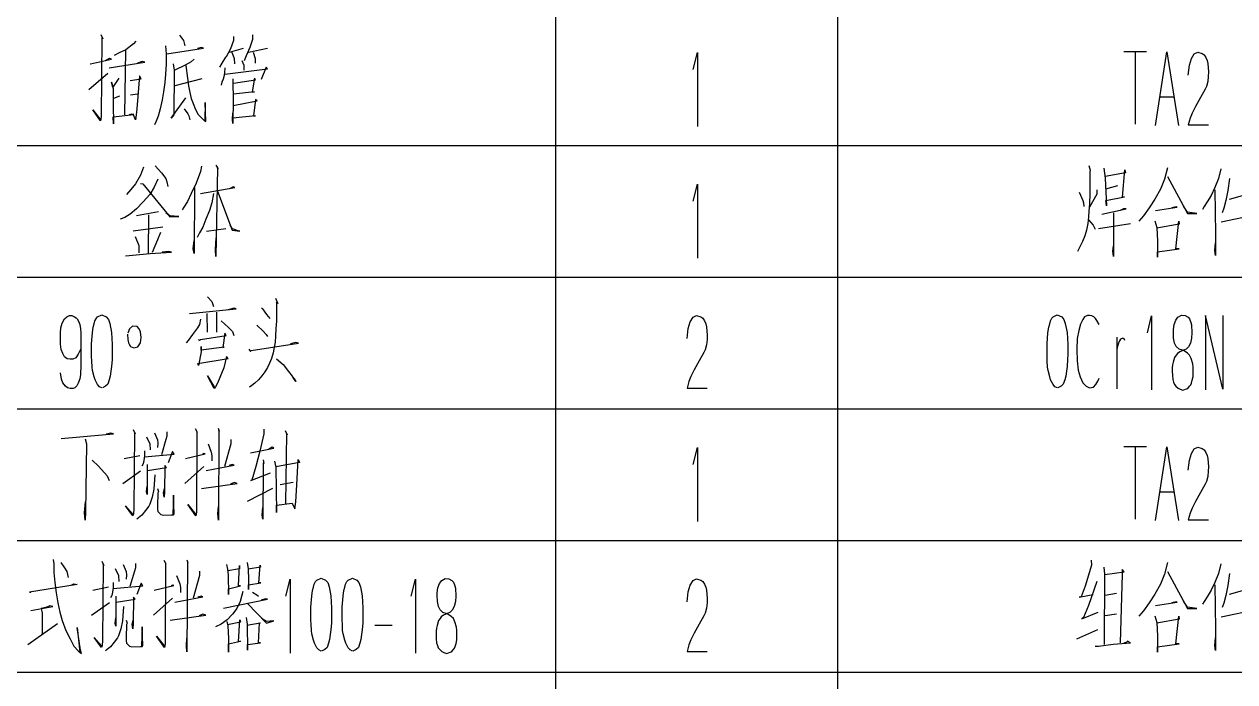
# Model space of a CAD drawing. Extents: x 0 to 2376, y 0 to 3364.
# Drawn here: x 1862.8 to 2120.5, y 542 to 681.8 of the extents above; entities that cross this region are included whole.
import ezdxf

# ---------------------------------------------------------------- set-up
doc = ezdxf.new("R2010")
doc.units = 0
doc.header["$MEASUREMENT"] = 0
doc.layers.add('6', color=7, linetype='Continuous')
doc.layers.add('9', color=7, linetype='Continuous')

# ---------------------------------------------------------------- blocks, each defined once
blk = doc.blocks.new('BLKENT210')
at = {"layer": '9', "color": 2, "linetype": 'Continuous'}
for p, q in [((1868.99, 568), (1869.15, 567.059)), ((1869.15, 567.059), (1869.15, 565.176)), ((1870.61, 567.294), (1871.45, 566.196)), ((1879.4, 567.608), (1879.82, 566.667)), ((1879.66, 566.902), (1879.5, 550.745)), ((1879.82, 566.667), (1879.66, 566.902)), ((1883.9, 566.902), (1884.52, 565.412)), ((1886.56, 567.137), (1886.56, 566.196)), ((1892.58, 567.843), (1892.99, 567.059)), ((1892.89, 567.137), (1892.84, 550.039)), ((1892.99, 567.059), (1892.89, 567.137)), ((1897.44, 567.922), (1897.7, 567.294)), ((1897.59, 567.451), (1897.49, 548.314)), ((1897.7, 567.294), (1897.59, 567.451)), ((1905.91, 566.902), (1906.12, 565.882)), ((1910.3, 567.294), (1910.51, 565.961)), ((1912.76, 562.98), (1913.07, 566.745)), ((1913.07, 566.745), (1913.12, 566.353)), ((2089.97, 566.745), (2088.61, 562.275)), ((2089.92, 567.843), (2089.97, 566.745)), ((2106.13, 567.294), (2105.5, 564.863)), ((2117.48, 567.059), (2116.95, 565.02)), ((1869.15, 565.176), (1869.36, 563.059)), ((1871.45, 566.196), (1871.92, 565.412)), ((1871.92, 565.412), (1872.18, 564.157)), ((1882.22, 566.039), (1882.9, 564.549)), ((1882.9, 564.549), (1883.01, 563.294)), ((1884.52, 565.412), (1884.63, 564.706)), ((1884.63, 564.706), (1884.52, 563.765)), ((1886.35, 565.49), (1885.36, 562.196)), ((1886.56, 566.196), (1886.35, 565.49)), ((1895.29, 564.549), (1895.97, 562.824)), ((1900.16, 564.549), (1898.8, 559.765)), ((1900.16, 565.49), (1900.16, 564.549)), ((1906.12, 565.882), (1906.22, 564.627)), ((1908.68, 565.961), (1906.17, 565.569)), ((1906.22, 564.627), (1906.33, 560.549)), ((1908.42, 562.353), (1908.63, 566.667)), ((1908.63, 566.667), (1908.68, 565.961)), ((1913.12, 566.353), (1910.51, 565.882)), ((1910.51, 565.961), (1910.56, 563.608)), ((2092.59, 566.353), (2092.75, 564.863)), ((2092.75, 564.863), (2092.64, 549.882)), ((2092.8, 564.784), (2096.88, 565.333)), ((2096.51, 564.863), (2096.09, 550.275)), ((2096.88, 565.333), (2096.51, 565.804)), ((2096.51, 565.804), (2096.51, 564.863)), ((2105.5, 564.863), (2104.61, 562.745)), ((2106.13, 565.412), (2110.42, 557.569)), ((2116.95, 565.02), (2116.22, 563.059)), ((2119.31, 565.02), (2118.99, 562.431)), ((1874.12, 562.667), (1863.97, 561.02)), ((1869.36, 563.059), (1869.62, 560.863)), ((1872.81, 562.51), (1873.44, 562.824)), ((1873.44, 562.824), (1874.12, 562.667)), ((1877.46, 561.412), (1880.81, 562.118)), ((1881.75, 562.039), (1881.65, 561.02)), ((1881.8, 563.059), (1881.75, 562.039)), ((1881.75, 561.804), (1888.08, 562.353)), ((1887.76, 562.902), (1886.82, 560.549)), ((1888.08, 562.353), (1887.76, 562.902)), ((1890.48, 561.412), (1894.67, 562.431)), ((1894.41, 562.51), (1894.14, 562.353)), ((1894.67, 562.431), (1894.41, 562.51)), ((1895.97, 562.824), (1896.13, 562.039)), ((1896.13, 562.039), (1896.13, 560.941)), ((1906.33, 561.725), (1908.84, 562.353)), ((1906.33, 560.549), (1906.33, 561.725)), ((1908.84, 562.353), (1908.42, 562.353)), ((1910.56, 563.608), (1910.56, 561.569)), ((1910.56, 562.588), (1913.23, 562.98)), ((1910.56, 561.569), (1910.56, 562.588)), ((1913.23, 562.98), (1912.76, 562.98)), ((1918.54, 560.16), (1919.43, 563.76)), ((1919.43, 563.76), (1919.43, 548.08)), ((1924.21, 561.36), (1924.39, 562.08)), ((1924.39, 562.08), (1924.58, 562.72)), ((1924.58, 562.72), (1924.86, 563.28)), ((1924.86, 563.28), (1925.12, 563.6)), ((1925.12, 563.6), (1926.01, 564)), ((1926.01, 564), (1926.95, 563.6)), ((1926.95, 563.6), (1927.43, 563.04)), ((1927.43, 563.04), (1927.71, 562.16)), ((1927.71, 562.16), (1928.08, 560.24)), ((1930.88, 561.36), (1931.06, 562.08)), ((1931.06, 562.08), (1931.24, 562.72)), ((1931.24, 562.72), (1931.53, 563.28)), ((1931.53, 563.28), (1931.79, 563.6)), ((1931.79, 563.6), (1932.68, 564)), ((1932.68, 564), (1933.62, 563.6)), ((1933.62, 563.6), (1934.09, 563.04)), ((1934.09, 563.04), (1934.38, 562.16)), ((1934.38, 562.16), (1934.75, 560.24)), ((1945.2, 560.16), (1946.09, 563.76)), ((1946.09, 563.76), (1946.09, 548.08)), ((1950.72, 560.88), (1950.85, 561.92)), ((1950.85, 561.92), (1951.22, 562.88)), ((1951.22, 562.88), (1951.69, 563.52)), ((1951.69, 563.52), (1952.42, 563.92)), ((1952.42, 563.92), (1953.2, 563.84)), ((1953.2, 563.84), (1953.86, 563.52)), ((1953.86, 563.52), (1954.17, 563.12)), ((1954.17, 563.12), (1954.46, 562.4)), ((1954.46, 562.4), (1954.59, 561.84)), ((1954.59, 561.84), (1954.67, 560.16)), ((2004.16, 561.12), (2004.58, 562.48)), ((2004.58, 562.48), (2005.18, 563.52)), ((2005.18, 563.52), (2005.93, 563.84)), ((2005.93, 563.84), (2006.82, 563.6)), ((2006.82, 563.6), (2007.29, 563.28)), ((2007.29, 563.28), (2007.63, 562.72)), ((2007.63, 562.72), (2007.87, 562.08)), ((2007.87, 562.08), (2008.03, 561.44)), ((2088.61, 562.275), (2087.73, 560)), ((2091.12, 563.294), (2089.29, 558.196)), ((2104.61, 562.745), (2103.46, 560.627)), ((2116.22, 563.059), (2115.44, 561.412)), ((2116.22, 562.588), (2116.33, 553.255)), ((2118.99, 562.431), (2118.57, 560.314)), ((2119.31, 560.627), (2124.07, 561.961)), ((1863.97, 561.02), (1864.24, 561.02)), ((1869.62, 560.863), (1869.99, 558.745)), ((1881.49, 560.314), (1881.23, 559.843)), ((1881.65, 561.02), (1881.49, 560.314)), ((1882.33, 560.157), (1882.33, 558.98)), ((1882.43, 558.902), (1886.46, 559.529)), ((1886.09, 559.922), (1886.04, 554.353)), ((1886.46, 559.529), (1886.09, 559.922)), ((1890.38, 556.157), (1894.41, 559.765)), ((1894.93, 558.902), (1900.84, 560)), ((1900.52, 560.157), (1899.79, 559.922)), ((1900.84, 560), (1900.52, 560.157)), ((1905.23, 557.647), (1914.64, 559.529)), ((1908.78, 559.059), (1908.1, 557.569)), ((1909.36, 561.176), (1908.78, 559.059)), ((1911.4, 561.02), (1912.34, 560.471)), ((1912.34, 560.471), (1912.71, 560.157)), ((1914.22, 559.608), (1913.28, 559.294)), ((1914.64, 559.529), (1914.22, 559.608)), ((1923.87, 557.84), (1924.03, 560.16)), ((1924.03, 560.16), (1924.21, 561.36)), ((1928.08, 560.24), (1928.24, 557.68)), ((1930.54, 557.84), (1930.69, 560.16)), ((1930.69, 560.16), (1930.88, 561.36)), ((1934.75, 560.24), (1934.9, 557.68)), ((1950.72, 560.32), (1950.72, 560.88)), ((1950.77, 559.04), (1950.72, 560.32)), ((1950.98, 558), (1950.77, 559.04)), ((1954.59, 559.04), (1954.35, 558)), ((1954.67, 560.16), (1954.59, 559.04)), ((2003.9, 558.96), (2004.16, 561.12)), ((2008.03, 561.44), (2008.21, 559.68)), ((2008.21, 559.68), (2008.16, 558.72)), ((2087.36, 559.922), (2090.29, 560.549)), ((2087.73, 560), (2087.36, 559.922)), ((2095.31, 560.706), (2092.85, 560.314)), ((2103.46, 560.627), (2102.26, 558.745)), ((2110.37, 557.804), (2109.53, 559.137)), ((2113.92, 559.059), (2113.56, 558.431)), ((2114.6, 560), (2113.92, 559.059)), ((2115.44, 561.412), (2114.6, 560)), ((2118.57, 560.314), (2118.1, 558.667)), ((1864.24, 557.098), (1868.94, 557.961)), ((1867.42, 557.725), (1866.48, 557.569)), ((1866.48, 557.569), (1866.69, 556.549)), ((1866.69, 556.549), (1866.64, 552.078)), ((1868.31, 558.118), (1867.42, 557.725)), ((1868.94, 557.961), (1868.31, 558.118)), ((1869.99, 558.745), (1870.41, 556.784)), ((1870.41, 556.784), (1870.93, 554.98)), ((1877.15, 556.157), (1880.97, 558.824)), ((1882.33, 558.98), (1882.33, 553.804)), ((1883.95, 557.961), (1883.79, 554.902)), ((1908.1, 557.569), (1907.16, 556.314)), ((1910.35, 558.588), (1914.38, 554.431)), ((1923.87, 555.04), (1923.87, 557.84)), ((1928.24, 557.68), (1928.24, 555.6)), ((1930.54, 555.04), (1930.54, 557.84)), ((1934.9, 557.68), (1934.9, 555.6)), ((1951.35, 557.28), (1950.98, 558)), ((1951.95, 556.72), (1951.35, 557.28)), ((1952.63, 556.48), (1951.95, 556.72)), ((1953.07, 556.56), (1952.1, 556.16)), ((1953.7, 555.84), (1952.81, 556.48)), ((1953.44, 556.72), (1953.07, 556.56)), ((1953.93, 557.2), (1953.44, 556.72)), ((1954.35, 558), (1953.93, 557.2)), ((2007.74, 556.56), (2007.45, 556)), ((2008.05, 557.6), (2007.74, 556.56)), ((2008.16, 558.72), (2008.05, 557.6)), ((2087.88, 555.373), (2091.39, 556.784)), ((2089.29, 558.196), (2088.25, 555.608)), ((2101.06, 557.02), (2100.01, 555.922)), ((2102.26, 558.745), (2101.06, 557.02)), ((2103.57, 558.196), (2108.22, 558.902)), ((2107.96, 558.98), (2107.02, 558.745)), ((2108.22, 558.902), (2107.96, 558.98)), ((2112.35, 557.569), (2110.37, 557.804)), ((2110.42, 557.569), (2112.35, 557.569)), ((2117.58, 555.765), (2125.01, 557.333)), ((2118.1, 558.667), (2117.79, 557.725)), ((1863.61, 549.882), (1869.93, 554.353)), ((1870.93, 554.98), (1871.71, 552.863)), ((1882.22, 554.353), (1882.33, 555.529)), ((1882.33, 553.804), (1882.22, 554.353)), ((1883.79, 554.902), (1883.42, 553.255)), ((1884.52, 555.059), (1884.73, 554.431)), ((1884.63, 554.118), (1884.52, 551.373)), ((1884.73, 554.431), (1884.63, 554.118)), ((1885.83, 554.196), (1886.04, 555.059)), ((1885.93, 553.255), (1885.83, 554.196)), ((1886.04, 554.353), (1885.93, 553.255)), ((1893.93, 555.059), (1901.52, 556.157)), ((1900.84, 556.314), (1900.1, 556)), ((1901.52, 556.157), (1900.84, 556.314)), ((1904.76, 554.196), (1903.56, 553.647)), ((1906.07, 555.137), (1904.76, 554.196)), ((1905.96, 554.745), (1906.17, 553.882)), ((1907.16, 556.314), (1906.07, 555.137)), ((1908.84, 554.667), (1906.12, 554.039)), ((1906.17, 553.882), (1906.33, 551.137)), ((1908.47, 550.431), (1908.73, 555.137)), ((1908.73, 555.137), (1908.84, 554.667)), ((1910.09, 555.608), (1910.3, 554.196)), ((1913.07, 554.431), (1910.2, 553.961)), ((1910.3, 554.196), (1910.35, 548.706)), ((1912.71, 550.275), (1912.92, 554.51)), ((1912.92, 554.51), (1913.07, 554.431)), ((1914.38, 554.745), (1913.33, 555.451)), ((1914.38, 554.431), (1915.95, 554.902)), ((1915.95, 554.902), (1914.38, 554.745)), ((1923.9, 554.24), (1923.87, 555.04)), ((1923.95, 552.88), (1923.9, 554.24)), ((1928.21, 554.48), (1928.1, 553.04)), ((1928.24, 555.6), (1928.21, 554.48)), ((1930.56, 554.24), (1930.54, 555.04)), ((1930.61, 552.88), (1930.56, 554.24)), ((1934.88, 554.48), (1934.77, 553.04)), ((1934.9, 555.6), (1934.88, 554.48)), ((1941.12, 553.92), (1937.49, 553.92)), ((1950.69, 553.92), (1950.56, 553.36)), ((1950.98, 554.96), (1950.69, 553.92)), ((1951.35, 555.44), (1950.98, 554.96)), ((1951.61, 555.76), (1951.35, 555.44)), ((1952.1, 556.16), (1951.61, 555.76)), ((1954.17, 555.44), (1953.7, 555.84)), ((1954.48, 554.72), (1954.17, 555.44)), ((1954.85, 553.6), (1954.48, 554.72)), ((2006.46, 554.24), (2005.41, 552.32)), ((2007.45, 556), (2006.46, 554.24)), ((2088.25, 555.608), (2087.88, 555.373)), ((2092.85, 556.078), (2095.25, 556.392)), ((2103.46, 556), (2103.83, 554.588)), ((2108.64, 555.294), (2103.83, 554.431)), ((2103.83, 554.588), (2103.99, 551.686)), ((2107.91, 550.039), (2108.54, 555.922)), ((2108.54, 555.922), (2108.64, 555.294)), ((1871.71, 552.863), (1872.6, 551.059)), ((1874.8, 548.706), (1874.12, 553.49)), ((1874.12, 553.49), (1874.69, 548.235)), ((1879.29, 549.255), (1877.73, 551.373)), ((1877.73, 551.373), (1879.35, 549.569)), ((1882.69, 551.294), (1881.96, 550.353)), ((1882.9, 551.765), (1882.69, 551.294)), ((1883.42, 553.255), (1882.9, 551.765)), ((1884.52, 551.373), (1884.52, 550.667)), ((1887.92, 553.647), (1887.82, 549.569)), ((1888.08, 549.647), (1887.92, 553.647)), ((1892.73, 549.255), (1891.01, 551.686)), ((1891.01, 551.686), (1892.68, 549.569)), ((1924.08, 552.16), (1923.95, 552.88)), ((1924.39, 550.8), (1924.08, 552.16)), ((1927.97, 552), (1927.82, 550.96)), ((1928.1, 553.04), (1927.97, 552)), ((1930.75, 552.16), (1930.61, 552.88)), ((1931.06, 550.8), (1930.75, 552.16)), ((1934.64, 552), (1934.48, 550.96)), ((1934.77, 553.04), (1934.64, 552)), ((1950.56, 553.36), (1950.48, 552.72)), ((1950.48, 552.72), (1950.48, 552)), ((1950.48, 552), (1950.51, 551.12)), ((1954.9, 552.88), (1954.85, 553.6)), ((1954.9, 551.84), (1954.9, 552.88)), ((1954.9, 550.88), (1954.9, 551.84)), ((2005.41, 552.32), (2004.71, 550.88)), ((2086.84, 551.059), (2091.28, 553.098)), ((2103.99, 551.686), (2103.99, 548.235)), ((2116.22, 549.647), (2116.38, 551.294)), ((2116.33, 553.255), (2116.38, 550.51)), ((1872.6, 551.059), (1873.44, 549.569)), ((1873.44, 549.569), (1874.38, 548.471)), ((1875.06, 548), (1874.8, 548.706)), ((1879.45, 549.647), (1879.29, 549.255)), ((1879.5, 550.745), (1879.45, 549.647)), ((1881.23, 549.412), (1880.18, 548.549)), ((1881.96, 550.353), (1881.23, 549.412)), ((1884.52, 550.667), (1884.63, 550.196)), ((1884.63, 550.196), (1884.89, 549.882)), ((1884.89, 549.882), (1885.26, 549.569)), ((1885.26, 549.569), (1885.73, 549.412)), ((1885.73, 549.412), (1887.56, 549.49)), ((1887.56, 549.49), (1887.92, 549.49)), ((1887.92, 549.49), (1888.08, 549.647)), ((1892.84, 550.039), (1892.73, 549.255)), ((1897.39, 549.647), (1897.49, 551.216)), ((1897.49, 548.314), (1897.39, 549.647)), ((1906.33, 551.137), (1906.33, 550.745)), ((1906.33, 550.745), (1906.33, 548.235)), ((1906.33, 550.039), (1908.84, 550.588)), ((1906.33, 548.235), (1906.33, 550.039)), ((1908.84, 550.588), (1908.47, 550.431)), ((1910.35, 549.882), (1913.12, 550.275)), ((1910.35, 548.706), (1910.35, 549.882)), ((1913.12, 550.275), (1912.71, 550.275)), ((1924.6, 550.16), (1924.39, 550.8)), ((1925.12, 549.2), (1924.6, 550.16)), ((1925.52, 548.72), (1925.12, 549.2)), ((1926.04, 548.48), (1925.52, 548.72)), ((1926.85, 548.8), (1926.14, 548.48)), ((1927.29, 549.28), (1926.85, 548.8)), ((1927.61, 550.16), (1927.29, 549.28)), ((1927.82, 550.96), (1927.61, 550.16)), ((1931.27, 550.16), (1931.06, 550.8)), ((1931.79, 549.2), (1931.27, 550.16)), ((1932.18, 548.72), (1931.79, 549.2)), ((1932.71, 548.48), (1932.18, 548.72)), ((1933.52, 548.8), (1932.81, 548.48)), ((1933.96, 549.28), (1933.52, 548.8)), ((1934.27, 550.16), (1933.96, 549.28)), ((1934.48, 550.96), (1934.27, 550.16)), ((1950.51, 551.12), (1950.61, 550.24)), ((1950.61, 550.24), (1950.77, 549.68)), ((1950.77, 549.68), (1950.95, 549.2)), ((1950.95, 549.2), (1951.27, 548.8)), ((1951.27, 548.8), (1951.71, 548.4)), ((1953.78, 548.32), (1954.17, 548.8)), ((1954.17, 548.8), (1954.43, 549.12)), ((1954.43, 549.12), (1954.56, 549.44)), ((1954.56, 549.44), (1954.75, 550.08)), ((1954.75, 550.08), (1954.9, 550.88)), ((2004.31, 549.84), (2003.9, 548.4)), ((2004.71, 550.88), (2004.31, 549.84)), ((2090.76, 549.569), (2091.44, 549.569)), ((2091.44, 549.569), (2094.58, 549.961)), ((2094.58, 549.961), (2098.24, 550.275)), ((2097.56, 550.431), (2096.77, 550.118)), ((2097.61, 550.588), (2097.56, 550.431)), ((2098.24, 550.275), (2097.61, 550.588)), ((2103.99, 549.412), (2108.64, 550.039)), ((2103.99, 548.235), (2103.99, 549.412)), ((2108.64, 550.039), (2107.91, 550.039)), ((2116.38, 548.627), (2116.22, 549.647)), ((2116.38, 550.51), (2116.38, 548.627)), ((1874.38, 548.471), (1875.06, 548)), ((1951.71, 548.4), (1952.16, 548.16)), ((1952.16, 548.16), (1952.76, 548)), ((1952.76, 548), (1953.49, 548.24)), ((1953.49, 548.24), (1953.78, 548.32)), ((2003.9, 548.4), (2008.21, 548.4))]:
    blk.add_line(p, q, dxfattribs=at)
blk = doc.blocks.new('BLKENT211')
at = {"layer": '9', "color": 2, "linetype": 'Continuous'}
for p, q in [((1886.07, 595.608), (1886.48, 594.667)), ((1893.23, 595.137), (1893.23, 594.196)), ((1899.24, 595.843), (1899.66, 595.059)), ((1899.56, 595.137), (1899.5, 578.039)), ((1899.66, 595.059), (1899.56, 595.137)), ((1904.1, 595.922), (1904.37, 595.294)), ((1904.26, 595.451), (1904.16, 576.314)), ((1904.37, 595.294), (1904.26, 595.451)), ((1913.83, 595.686), (1913.83, 594.667)), ((1918.38, 595.373), (1918.8, 594.51)), ((1870.69, 593.725), (1879.42, 594.51)), ((1875.82, 593.647), (1876.13, 592.549)), ((1876.13, 592.549), (1875.92, 578.039)), ((1879.42, 594.51), (1881.83, 594.667)), ((1881.25, 594.824), (1880.31, 594.588)), ((1881.83, 594.667), (1881.25, 594.824)), ((1886.33, 594.902), (1886.17, 578.745)), ((1886.48, 594.667), (1886.33, 594.902)), ((1888.89, 594.039), (1889.57, 592.549)), ((1889.57, 592.549), (1889.67, 591.294)), ((1890.56, 594.902), (1891.19, 593.412)), ((1891.19, 593.412), (1891.29, 592.706)), ((1891.29, 592.706), (1891.19, 591.765)), ((1893.02, 593.49), (1892.03, 590.196)), ((1893.23, 594.196), (1893.02, 593.49)), ((1901.96, 592.549), (1902.64, 590.824)), ((1906.82, 592.549), (1905.46, 587.765)), ((1906.82, 593.49), (1906.82, 592.549)), ((1913.83, 594.667), (1912.99, 590.98)), ((1918.64, 594.745), (1918.43, 579.843)), ((1918.8, 594.51), (1918.64, 594.745)), ((1884.13, 589.412), (1887.48, 590.118)), ((1888.42, 590.039), (1888.31, 589.02)), ((1888.47, 591.059), (1888.42, 590.039)), ((1888.42, 589.804), (1894.75, 590.353)), ((1894.43, 590.902), (1893.49, 588.549)), ((1894.75, 590.353), (1894.43, 590.902)), ((1897.15, 589.412), (1901.33, 590.431)), ((1901.07, 590.51), (1900.81, 590.353)), ((1901.33, 590.431), (1901.07, 590.51)), ((1902.64, 590.824), (1902.8, 590.039)), ((1902.8, 590.039), (1902.8, 588.941)), ((1911.01, 590.667), (1915.97, 591.608)), ((1912.99, 590.98), (1912.16, 587.765)), ((1915.61, 591.843), (1914.82, 591.373)), ((1915.97, 591.608), (1915.61, 591.843)), ((2005.2, 588.16), (2006.09, 591.76)), ((2006.09, 591.76), (2006.09, 576.08)), ((2101.65, 591.92), (2096.86, 591.92)), ((2099.24, 591.92), (2099.24, 576.56)), ((2103.56, 576.24), (2105.99, 591.92)), ((2105.99, 591.92), (2108.44, 576.24)), ((2110.82, 589.12), (2111.24, 590.48)), ((2111.24, 590.48), (2111.84, 591.52)), ((2111.84, 591.52), (2112.6, 591.84)), ((2112.6, 591.84), (2113.49, 591.6)), ((2113.49, 591.6), (2113.96, 591.28)), ((2113.96, 591.28), (2114.3, 590.72)), ((2114.3, 590.72), (2114.54, 590.08)), ((2114.54, 590.08), (2114.69, 589.44)), ((1877.28, 589.098), (1878.64, 587.843)), ((1878.64, 587.843), (1880.52, 585.725)), ((1888.16, 588.314), (1887.9, 587.843)), ((1888.31, 589.02), (1888.16, 588.314)), ((1888.99, 588.157), (1888.99, 586.98)), ((1889.1, 586.902), (1893.12, 587.529)), ((1892.76, 587.922), (1892.71, 582.353)), ((1893.12, 587.529), (1892.76, 587.922)), ((1897.05, 584.157), (1901.07, 587.765)), ((1901.59, 586.902), (1907.5, 588)), ((1907.19, 588.157), (1906.46, 587.922)), ((1907.5, 588), (1907.19, 588.157)), ((1912.16, 587.765), (1911.32, 584.863)), ((1913.73, 588.549), (1913.62, 576.549)), ((1913.67, 589.176), (1913.83, 588.392)), ((1913.83, 588.392), (1913.73, 588.549)), ((1916.13, 588.863), (1916.39, 587.608)), ((1921.41, 588.627), (1916.39, 587.686)), ((1916.39, 587.608), (1916.5, 577.961)), ((1920.84, 583.843), (1921.15, 589.255)), ((1921.15, 589.255), (1921.41, 588.627)), ((2110.56, 586.96), (2110.82, 589.12)), ((2114.69, 589.44), (2114.88, 587.68)), ((2114.88, 587.68), (2114.82, 586.72)), ((1880.52, 585.725), (1880.94, 584.784)), ((1883.82, 584.157), (1887.63, 586.824)), ((1888.99, 586.98), (1888.99, 581.804)), ((1890.61, 585.961), (1890.46, 582.902)), ((1911.06, 584.784), (1915.29, 586.431)), ((1911.32, 584.863), (1911.06, 584.784)), ((2114.72, 585.6), (2114.41, 584.56)), ((2114.82, 586.72), (2114.72, 585.6)), ((1888.89, 582.353), (1888.99, 583.529)), ((1888.99, 581.804), (1888.89, 582.353)), ((1890.46, 582.902), (1890.09, 581.255)), ((1891.19, 583.059), (1891.4, 582.431)), ((1891.4, 582.431), (1891.29, 582.118)), ((1892.5, 582.196), (1892.71, 583.059)), ((1892.6, 581.255), (1892.5, 582.196)), ((1892.71, 582.353), (1892.6, 581.255)), ((1900.6, 583.059), (1908.18, 584.157)), ((1907.5, 584.314), (1906.77, 584)), ((1908.18, 584.157), (1907.5, 584.314)), ((1910.38, 580.392), (1915.76, 583.137)), ((1917.28, 583.922), (1920.1, 584.392)), ((1920.63, 580.235), (1920.84, 583.843)), ((2107.42, 582.32), (2104.47, 582.32)), ((2113.12, 582.24), (2112.08, 580.32)), ((2114.12, 584), (2113.12, 582.24)), ((2114.41, 584.56), (2114.12, 584)), ((1875.71, 577.882), (1875.87, 580.235)), ((1889.57, 579.765), (1889.36, 579.294)), ((1890.09, 581.255), (1889.57, 579.765)), ((1891.29, 582.118), (1891.19, 579.373)), ((1894.59, 581.647), (1894.48, 577.569)), ((1894.75, 577.647), (1894.59, 581.647)), ((1899.4, 577.255), (1897.67, 579.686)), ((1897.67, 579.686), (1899.35, 577.569)), ((1916.5, 579.529), (1919.9, 579.922)), ((1919.9, 579.922), (1920.47, 578.745)), ((1920.47, 578.745), (1920.63, 580.235)), ((2112.08, 580.32), (2111.37, 578.88)), ((1875.82, 576.314), (1875.71, 577.882)), ((1875.92, 578.039), (1875.82, 576.314)), ((1885.96, 577.255), (1884.39, 579.373)), ((1884.39, 579.373), (1886.01, 577.569)), ((1886.12, 577.647), (1885.96, 577.255)), ((1886.17, 578.745), (1886.12, 577.647)), ((1887.9, 577.412), (1886.85, 576.549)), ((1888.63, 578.353), (1887.9, 577.412)), ((1889.36, 579.294), (1888.63, 578.353)), ((1891.19, 579.373), (1891.19, 578.667)), ((1891.19, 578.667), (1891.29, 578.196)), ((1891.29, 578.196), (1891.56, 577.882)), ((1891.56, 577.882), (1891.92, 577.569)), ((1891.92, 577.569), (1892.39, 577.412)), ((1892.39, 577.412), (1894.22, 577.49)), ((1894.22, 577.49), (1894.59, 577.49)), ((1894.59, 577.49), (1894.75, 577.647)), ((1899.5, 578.039), (1899.4, 577.255)), ((1904.05, 577.647), (1904.16, 579.216)), ((1904.16, 576.314), (1904.05, 577.647)), ((1913.46, 577.412), (1913.62, 579.059)), ((1913.62, 576.549), (1913.46, 577.412)), ((1916.5, 577.961), (1916.5, 579.529)), ((2110.98, 577.84), (2110.56, 576.4)), ((2111.37, 578.88), (2110.98, 577.84)), ((2110.56, 576.4), (2114.88, 576.4))]:
    blk.add_line(p, q, dxfattribs=at)
blk = doc.blocks.new('BLKENT212')
at = {"layer": '9', "color": 2, "linetype": 'Continuous'}
for p, q in [((1901.86, 623.843), (1902.8, 622.824)), ((1916.29, 623.529), (1916.81, 622.431)), ((1898.04, 620.314), (1907.92, 621.255)), ((1902.8, 622.824), (1903.16, 621.804)), ((1907.5, 621.412), (1906.25, 621.098)), ((1907.92, 621.255), (1907.5, 621.412)), ((1913.36, 621.49), (1913.57, 621.255)), ((1913.57, 621.255), (1914.41, 620.078)), ((1916.81, 622.431), (1916.55, 622.745)), ((1916.55, 622.745), (1916.55, 620.549)), ((1870.95, 618.24), (1871.45, 619.12)), ((1871.45, 619.12), (1871.9, 619.6)), ((1871.9, 619.6), (1872.5, 619.84)), ((1872.5, 619.84), (1872.97, 619.84)), ((1872.97, 619.84), (1873.57, 619.6)), ((1873.57, 619.6), (1873.91, 619.36)), ((1873.91, 619.36), (1874.09, 619.12)), ((1874.09, 619.12), (1874.41, 618.64)), ((1874.41, 618.64), (1874.69, 617.92)), ((1877.73, 618.08), (1877.91, 618.72)), ((1877.91, 618.72), (1878.2, 619.28)), ((1878.2, 619.28), (1878.46, 619.6)), ((1878.46, 619.6), (1879.35, 620)), ((1879.35, 620), (1880.29, 619.6)), ((1880.29, 619.6), (1880.76, 619.04)), ((1880.76, 619.04), (1881.05, 618.16)), ((1900.34, 619.059), (1900.13, 617.961)), ((1901.7, 620.314), (1901.75, 616.314)), ((1903.79, 620.549), (1903.79, 616.314)), ((1904.78, 618.745), (1906.35, 617.333)), ((1914.41, 620.078), (1915.14, 619.216)), ((1916.5, 618.667), (1916.39, 617.098)), ((1916.55, 620.549), (1916.5, 618.667)), ((2004.16, 617.12), (2004.58, 618.48)), ((2004.58, 618.48), (2005.18, 619.52)), ((2005.18, 619.52), (2005.93, 619.84)), ((2005.93, 619.84), (2006.82, 619.6)), ((2006.82, 619.6), (2007.29, 619.28)), ((2007.29, 619.28), (2007.63, 618.72)), ((2007.63, 618.72), (2007.87, 618.08)), ((2081.06, 618.08), (2081.24, 618.72)), ((2081.24, 618.72), (2081.53, 619.28)), ((2081.53, 619.28), (2081.79, 619.6)), ((2081.79, 619.6), (2082.68, 620)), ((2082.68, 620), (2083.62, 619.6)), ((2083.62, 619.6), (2084.09, 619.04)), ((2084.09, 619.04), (2084.38, 618.16)), ((2088.09, 619.04), (2087.62, 618)), ((2088.48, 619.6), (2088.09, 619.04)), ((2089.08, 619.84), (2088.48, 619.6)), ((2089.53, 619.84), (2089.08, 619.84)), ((2090.03, 619.76), (2089.53, 619.84)), ((2090.47, 619.6), (2090.03, 619.76)), ((2090.81, 619.2), (2090.47, 619.6)), ((2091.1, 618.8), (2090.81, 619.2)), ((2091.57, 617.92), (2091.1, 618.8)), ((2101.87, 616.16), (2102.76, 619.76)), ((2102.76, 619.76), (2102.76, 604.08)), ((2107.52, 617.92), (2107.88, 618.88)), ((2107.88, 618.88), (2108.35, 619.52)), ((2108.35, 619.52), (2109.09, 619.92)), ((2109.09, 619.92), (2109.87, 619.84)), ((2109.87, 619.84), (2110.52, 619.52)), ((2110.52, 619.52), (2110.84, 619.12)), ((2110.84, 619.12), (2111.12, 618.4)), ((2111.12, 618.4), (2111.26, 617.84)), ((2117.92, 604.16), (2114.21, 619.84)), ((2114.21, 619.84), (2114.21, 604.08)), ((2117.92, 619.84), (2117.92, 604.16)), ((1870.59, 616.16), (1870.67, 617.2)), ((1870.59, 615.04), (1870.59, 616.16)), ((1870.67, 617.2), (1870.95, 618.24)), ((1874.69, 617.92), (1874.85, 617.04)), ((1874.85, 617.04), (1874.88, 616.16)), ((1874.88, 616.16), (1874.88, 612.48)), ((1877.2, 613.84), (1877.36, 616.16)), ((1877.36, 616.16), (1877.54, 617.36)), ((1877.54, 617.36), (1877.73, 618.08)), ((1881.05, 618.16), (1881.41, 616.24)), ((1881.41, 616.24), (1881.57, 613.68)), ((1884.86, 615.92), (1884.92, 614.72)), ((1885.23, 617.04), (1884.92, 616.08)), ((1885.86, 617.6), (1885.23, 617.04)), ((1886.9, 617.52), (1885.86, 617.6)), ((1887.32, 617.04), (1886.9, 617.52)), ((1887.58, 616.4), (1887.32, 617.04)), ((1887.74, 615.2), (1887.58, 616.4)), ((1898.67, 615.843), (1897.73, 614.51)), ((1899.71, 617.255), (1898.67, 615.843)), ((1900.13, 617.961), (1899.71, 617.255)), ((1905.57, 616.078), (1905.1, 613.02)), ((1905.83, 615.608), (1905.57, 616.078)), ((1906.35, 617.333), (1907.14, 616.471)), ((1907.14, 616.471), (1907.45, 615.608)), ((1912.37, 617.804), (1913.73, 616.549)), ((1913.73, 616.549), (1914.35, 615.843)), ((1914.35, 615.843), (1914.61, 615.373)), ((1916.39, 617.098), (1916.34, 615.451)), ((2003.9, 614.96), (2004.16, 617.12)), ((2007.87, 618.08), (2008.03, 617.44)), ((2008.03, 617.44), (2008.21, 615.68)), ((2008.21, 615.68), (2008.16, 614.72)), ((2080.54, 613.84), (2080.69, 616.16)), ((2080.69, 616.16), (2080.88, 617.36)), ((2080.88, 617.36), (2081.06, 618.08)), ((2084.38, 618.16), (2084.75, 616.24)), ((2084.75, 616.24), (2084.9, 613.68)), ((2087.25, 616.64), (2086.94, 614.96)), ((2087.62, 618), (2087.25, 616.64)), ((2107.39, 616.88), (2107.52, 617.92)), ((2107.39, 616.32), (2107.39, 616.88)), ((2107.44, 615.04), (2107.39, 616.32)), ((2111.26, 617.84), (2111.33, 616.16)), ((2111.33, 616.16), (2111.26, 615.04)), ((1870.59, 613.76), (1870.59, 615.04)), ((1870.69, 612.64), (1870.59, 613.76)), ((1877.2, 611.04), (1877.2, 613.84)), ((1881.57, 613.68), (1881.57, 611.6)), ((1884.92, 614.72), (1885.02, 614.08)), ((1885.02, 614.08), (1885.18, 613.76)), ((1885.18, 613.76), (1885.49, 613.28)), ((1885.49, 613.28), (1886.17, 612.96)), ((1886.17, 612.96), (1887.01, 613.2)), ((1887.01, 613.2), (1887.58, 614.08)), ((1887.58, 614.08), (1887.74, 615.2)), ((1897.73, 614.51), (1897.31, 614.039)), ((1899.87, 614.745), (1900.13, 614.588)), ((1900.13, 614.588), (1900.34, 614.745)), ((1900.34, 614.745), (1905.83, 615.608)), ((1900.5, 612.471), (1900.5, 613.255)), ((1900.5, 613.255), (1900.5, 612.157)), ((1905.41, 613.098), (1900.5, 612.471)), ((1905.1, 613.02), (1905.41, 613.098)), ((1911.16, 612.392), (1921.25, 613.961)), ((1916.03, 613.098), (1915.82, 611.922)), ((1916.24, 614.196), (1916.03, 613.098)), ((1916.34, 615.451), (1916.24, 614.196)), ((1920.63, 614.118), (1919.53, 613.804)), ((1921.25, 613.961), (1920.63, 614.118)), ((2008.05, 613.6), (2007.74, 612.56)), ((2008.16, 614.72), (2008.05, 613.6)), ((2080.54, 611.04), (2080.54, 613.84)), ((2084.9, 613.68), (2084.9, 611.6)), ((2086.94, 614.96), (2086.81, 612.64)), ((2095.33, 615.28), (2095.33, 604.24)), ((2095.52, 613.36), (2095.33, 612.64)), ((2095.73, 614), (2095.52, 613.36)), ((2095.91, 614.48), (2095.73, 614)), ((2096.14, 614.8), (2095.91, 614.48)), ((2096.61, 615.04), (2096.14, 614.8)), ((2096.93, 614.88), (2096.61, 615.04)), ((2097.06, 614.56), (2096.93, 614.88)), ((2107.65, 614), (2107.44, 615.04)), ((2108.01, 613.28), (2107.65, 614)), ((2108.61, 612.72), (2108.01, 613.28)), ((2110.6, 613.2), (2110.1, 612.72)), ((2111.02, 614), (2110.6, 613.2)), ((2111.26, 615.04), (2111.02, 614)), ((1871.06, 611.76), (1870.69, 612.64)), ((1871.45, 611.04), (1871.06, 611.76)), ((1871.97, 610.64), (1871.45, 611.04)), ((1872.65, 610.56), (1871.97, 610.64)), ((1873.23, 610.56), (1872.65, 610.56)), ((1873.8, 610.88), (1873.23, 610.56)), ((1874.35, 611.6), (1873.8, 610.88)), ((1874.85, 612.64), (1874.35, 611.6)), ((1874.88, 612.48), (1874.88, 609.2)), ((1877.23, 610.24), (1877.2, 611.04)), ((1881.57, 611.6), (1881.54, 610.48)), ((1899.76, 609.647), (1906.25, 610.745)), ((1900.5, 612.157), (1899.97, 609.255)), ((1905.93, 611.137), (1905.31, 608.706)), ((1906.25, 610.745), (1905.93, 611.137)), ((1910.64, 612.706), (1911.01, 612.235)), ((1911.01, 612.235), (1911.16, 612.392)), ((1915.5, 610.745), (1915.08, 609.725)), ((1915.82, 611.922), (1915.5, 610.745)), ((1916.5, 610.667), (1917.96, 609.412)), ((2007.45, 612), (2006.46, 610.24)), ((2007.74, 612.56), (2007.45, 612)), ((2080.56, 610.24), (2080.54, 611.04)), ((2084.9, 611.6), (2084.88, 610.48)), ((2086.81, 612.64), (2086.89, 610.24)), ((2107.65, 610.96), (2107.36, 609.92)), ((2108.01, 611.44), (2107.65, 610.96)), ((2108.27, 611.76), (2108.01, 611.44)), ((2108.77, 612.16), (2108.27, 611.76)), ((2109.29, 612.48), (2108.61, 612.72)), ((2109.74, 612.56), (2108.77, 612.16)), ((2110.37, 611.84), (2109.48, 612.48)), ((2110.1, 612.72), (2109.74, 612.56)), ((2110.84, 611.44), (2110.37, 611.84)), ((2111.15, 610.72), (2110.84, 611.44)), ((2111.52, 609.6), (2111.15, 610.72)), ((1874.88, 609.2), (1874.8, 607.28)), ((1877.28, 608.88), (1877.23, 610.24)), ((1877.41, 608.16), (1877.28, 608.88)), ((1877.73, 606.8), (1877.41, 608.16)), ((1881.31, 608), (1881.15, 606.96)), ((1881.44, 609.04), (1881.31, 608)), ((1881.54, 610.48), (1881.44, 609.04)), ((1899.97, 609.255), (1899.76, 609.647)), ((1905.31, 608.706), (1904.47, 606.667)), ((1914.61, 608.784), (1914.04, 607.843)), ((1915.08, 609.725), (1914.61, 608.784)), ((1917.96, 609.412), (1919.11, 607.922)), ((2005.41, 608.32), (2004.71, 606.88)), ((2006.46, 610.24), (2005.41, 608.32)), ((2080.61, 608.88), (2080.56, 610.24)), ((2080.75, 608.16), (2080.61, 608.88)), ((2081.06, 606.8), (2080.75, 608.16)), ((2084.64, 608), (2084.48, 606.96)), ((2084.77, 609.04), (2084.64, 608)), ((2084.88, 610.48), (2084.77, 609.04)), ((2086.89, 610.24), (2087.12, 608.24)), ((2087.12, 608.24), (2087.52, 606.8)), ((2107.23, 609.36), (2107.15, 608.72)), ((2107.15, 608.72), (2107.15, 608)), ((2107.15, 608), (2107.18, 607.12)), ((2107.36, 609.92), (2107.23, 609.36)), ((2111.57, 608.88), (2111.52, 609.6)), ((2111.57, 607.84), (2111.57, 608.88)), ((1870.8, 606.32), (1870.59, 607.68)), ((1871.08, 605.52), (1870.8, 606.32)), ((1871.63, 604.8), (1871.08, 605.52)), ((1874.35, 605.44), (1874.04, 604.88)), ((1874.69, 606.4), (1874.35, 605.44)), ((1874.8, 607.28), (1874.69, 606.4)), ((1877.93, 606.16), (1877.73, 606.8)), ((1878.46, 605.2), (1877.93, 606.16)), ((1880.94, 606.16), (1880.63, 605.28)), ((1881.15, 606.96), (1880.94, 606.16)), ((1903.27, 604.314), (1901.86, 607.059)), ((1901.86, 607.059), (1903.37, 604.549)), ((1904, 605.49), (1903.53, 604.706)), ((1904.47, 606.667), (1904, 605.49)), ((1911.9, 605.49), (1911.27, 604.941)), ((1912.68, 606.196), (1911.9, 605.49)), ((1913.41, 607.059), (1912.68, 606.196)), ((1914.04, 607.843), (1913.41, 607.059)), ((1919.11, 607.922), (1919.9, 606.98)), ((1919.9, 606.98), (1920.47, 606.353)), ((1920.63, 605.804), (1920, 606.745)), ((1920.47, 606.353), (1920.63, 605.804)), ((2004.31, 605.84), (2003.9, 604.4)), ((2004.71, 606.88), (2004.31, 605.84)), ((2081.27, 606.16), (2081.06, 606.8)), ((2081.79, 605.2), (2081.27, 606.16)), ((2084.27, 606.16), (2083.96, 605.28)), ((2084.48, 606.96), (2084.27, 606.16)), ((2087.52, 606.8), (2088.14, 605.52)), ((2088.14, 605.52), (2088.85, 604.8)), ((2090.86, 605.2), (2091.33, 605.92)), ((2091.33, 605.92), (2091.57, 606.56)), ((2107.18, 607.12), (2107.28, 606.24)), ((2107.28, 606.24), (2107.44, 605.68)), ((2107.44, 605.68), (2107.62, 605.2)), ((2111.1, 605.12), (2111.23, 605.44)), ((2111.23, 605.44), (2111.41, 606.08)), ((2111.41, 606.08), (2111.57, 606.88)), ((2111.57, 606.88), (2111.57, 607.84)), ((1872.08, 604.48), (1871.63, 604.8)), ((1872.65, 604.32), (1872.08, 604.48)), ((1873.28, 604.32), (1872.65, 604.32)), ((1873.59, 604.48), (1873.28, 604.32)), ((1874.04, 604.88), (1873.59, 604.48)), ((1878.85, 604.72), (1878.46, 605.2)), ((1879.37, 604.48), (1878.85, 604.72)), ((1880.18, 604.8), (1879.48, 604.48)), ((1880.63, 605.28), (1880.18, 604.8)), ((1903.53, 604.706), (1903.27, 604.314)), ((1911.27, 604.941), (1910.8, 604.627)), ((2003.9, 604.4), (2008.21, 604.4)), ((2082.18, 604.72), (2081.79, 605.2)), ((2082.71, 604.48), (2082.18, 604.72)), ((2083.52, 604.8), (2082.81, 604.48)), ((2083.96, 605.28), (2083.52, 604.8)), ((2088.85, 604.8), (2089.53, 604.48)), ((2089.53, 604.48), (2090.39, 604.64)), ((2090.39, 604.64), (2090.86, 605.2)), ((2107.62, 605.2), (2107.93, 604.8)), ((2107.93, 604.8), (2108.38, 604.4)), ((2108.38, 604.4), (2108.82, 604.16)), ((2108.82, 604.16), (2109.43, 604)), ((2109.43, 604), (2110.16, 604.24)), ((2110.16, 604.24), (2110.44, 604.32)), ((2110.44, 604.32), (2110.84, 604.8)), ((2110.84, 604.8), (2111.1, 605.12))]:
    blk.add_line(p, q, dxfattribs=at)
blk = doc.blocks.new('BLKENT213')
at = {"layer": '9', "color": 2, "linetype": 'Continuous'}
for p, q in [((1903.63, 651.843), (1904.1, 651.059)), ((2089.4, 651.765), (2089.71, 650.745)), ((1887.58, 649.725), (1886.54, 647.843)), ((1888.26, 651.373), (1887.58, 649.725)), ((1890.72, 651.686), (1892.08, 650.196)), ((1892.08, 650.196), (1892.97, 649.02)), ((1900.39, 650.51), (1899.45, 648)), ((1900.6, 651.608), (1900.39, 650.51)), ((1903.95, 651.294), (1903.63, 632.392)), ((1904.1, 651.059), (1903.95, 651.294)), ((2089.71, 650.745), (2089.61, 650.431)), ((2089.61, 650.431), (2089.61, 645.804)), ((2092.59, 651.216), (2092.85, 649.098)), ((2097.19, 650.196), (2092.9, 649.412)), ((2096.56, 645.02), (2097.08, 650.824)), ((2097.08, 650.824), (2097.19, 650.196)), ((2106.13, 651.294), (2105.5, 648.863)), ((2106.13, 649.412), (2110.42, 641.569)), ((2117.48, 651.059), (2116.95, 649.02)), ((1885.54, 646.667), (1884.65, 645.569)), ((1886.54, 647.843), (1885.54, 646.667)), ((1887.63, 647.922), (1888.1, 647.843)), ((1888.1, 647.843), (1893.86, 640.863)), ((1890.51, 647.137), (1889.57, 645.569)), ((1891.29, 648.863), (1890.51, 647.137)), ((1892.97, 649.02), (1893.23, 648.314)), ((1893.23, 648.314), (1893.39, 647.294)), ((1899.45, 648), (1898.41, 645.804)), ((1899.08, 647.059), (1898.98, 633.02)), ((1900.39, 645.804), (1907.66, 647.059)), ((1907.29, 647.216), (1906.51, 646.824)), ((1907.66, 647.059), (1907.29, 647.216)), ((2005.2, 644.16), (2006.09, 647.76)), ((2006.09, 647.76), (2006.09, 632.08)), ((2091.12, 646.588), (2091.12, 645.647)), ((2092.85, 649.098), (2093.16, 643.216)), ((2093.01, 646.824), (2095.57, 647.529)), ((2104.61, 646.745), (2103.46, 644.627)), ((2105.5, 648.863), (2104.61, 646.745)), ((2116.22, 647.059), (2115.44, 645.412)), ((2116.95, 649.02), (2116.22, 647.059)), ((2116.22, 646.588), (2116.33, 637.255)), ((2119.31, 649.02), (2118.99, 646.431)), ((1889.57, 645.569), (1888.16, 644)), ((1897.57, 644.078), (1896.84, 642.902)), ((1898.41, 645.804), (1897.57, 644.078)), ((1903.16, 645.804), (1902.8, 643.843)), ((1904, 646.275), (1907.08, 638.039)), ((2087.31, 646.118), (2088.09, 644.314)), ((2088.09, 644.314), (2088.25, 643.843)), ((2089.61, 645.804), (2089.56, 643.608)), ((2091.12, 645.647), (2089.56, 642.902)), ((2093.01, 644.314), (2096.98, 645.098)), ((2093.16, 643.216), (2093.01, 644.314)), ((2096.98, 645.098), (2096.56, 645.02)), ((2103.46, 644.627), (2102.26, 642.745)), ((2115.44, 645.412), (2114.6, 644)), ((2118.57, 644.314), (2118.1, 642.667)), ((2118.99, 646.431), (2118.57, 644.314)), ((2119.31, 644.627), (2124.07, 645.961)), ((1886.75, 642.51), (1885.39, 641.412)), ((1888.16, 644), (1886.75, 642.51)), ((1891.45, 641.882), (1886.75, 641.02)), ((1893.86, 641.02), (1892.97, 641.725)), ((1896.84, 642.902), (1896.47, 642.353)), ((1902.27, 642.196), (1901.49, 640.314)), ((1902.8, 643.843), (1902.27, 642.196)), ((2088.25, 643.843), (2088.3, 643.059)), ((2089.4, 642.039), (2089.29, 640.863)), ((2089.56, 643.608), (2089.4, 642.039)), ((2092.17, 641.412), (2097.35, 642.51)), ((2094.63, 641.725), (2094.63, 632.392)), ((2096.77, 642.51), (2096.09, 642.196)), ((2097.35, 642.51), (2096.77, 642.51)), ((2102.26, 642.745), (2101.06, 641.02)), ((2103.57, 642.196), (2108.22, 642.902)), ((2107.96, 642.98), (2107.02, 642.745)), ((2108.22, 642.902), (2107.96, 642.98)), ((2110.37, 641.804), (2109.53, 643.137)), ((2112.35, 641.569), (2110.37, 641.804)), ((2110.42, 641.569), (2112.35, 641.569)), ((2113.92, 643.059), (2113.56, 642.431)), ((2114.6, 644), (2113.92, 643.059)), ((2118.1, 642.667), (2117.79, 641.725)), ((1884.24, 640.706), (1883.29, 640.314)), ((1885.39, 641.412), (1884.24, 640.706)), ((1889.31, 641.255), (1889.2, 633.098)), ((1895.74, 640.941), (1893.86, 641.02)), ((1893.86, 640.863), (1895.74, 640.941)), ((1901.49, 640.314), (1900.86, 638.667)), ((1907.19, 638.275), (1906.67, 639.059)), ((2089.19, 639.451), (2088.88, 638.039)), ((2089.29, 640.863), (2089.19, 639.451)), ((2089.29, 640.235), (2090.34, 639.059)), ((2090.34, 639.059), (2090.71, 638.196)), ((2091.44, 638.353), (2098.24, 639.451)), ((2101.06, 641.02), (2100.01, 639.922)), ((2103.46, 640), (2103.83, 638.588)), ((2108.64, 639.294), (2103.83, 638.431)), ((2107.91, 634.039), (2108.54, 639.922)), ((2108.54, 639.922), (2108.64, 639.294)), ((2117.58, 639.765), (2125.01, 641.333)), ((1892.34, 638.667), (1886.07, 637.804)), ((1886.48, 636.627), (1887.22, 634.745)), ((1891.82, 637.49), (1891.24, 635.922)), ((1900.18, 637.412), (1899.66, 636.471)), ((1900.86, 638.667), (1900.18, 637.412)), ((1905.73, 638.275), (1901.65, 637.725)), ((1903.53, 633.882), (1903.69, 636.392)), ((1907.08, 638.039), (1908.76, 637.804)), ((1908.6, 637.804), (1907.19, 638.275)), ((1908.76, 637.804), (1908.6, 637.804)), ((2088.51, 636.784), (2088.04, 635.608)), ((2088.88, 638.039), (2088.51, 636.784)), ((2103.83, 638.588), (2103.99, 635.686)), ((2116.33, 637.255), (2116.38, 634.51)), ((1887.22, 634.745), (1887.27, 634.118)), ((1887.27, 634.118), (1887.22, 633.176)), ((1891.24, 635.922), (1890.09, 633.255)), ((1898.77, 634.039), (1898.98, 635.843)), ((1898.98, 633.02), (1898.77, 634.039)), ((1903.63, 632.392), (1903.53, 633.882)), ((2087.57, 634.588), (2086.99, 633.49)), ((2088.04, 635.608), (2087.57, 634.588)), ((2094.52, 633.569), (2094.63, 634.667)), ((2103.99, 635.686), (2103.99, 632.235)), ((2103.99, 633.412), (2108.64, 634.039)), ((2108.64, 634.039), (2107.91, 634.039)), ((2116.22, 633.647), (2116.38, 635.294)), ((2116.38, 634.51), (2116.38, 632.627)), ((1884.39, 632.549), (1889.62, 633.02)), ((1889.62, 633.02), (1894.22, 633.333)), ((1893.59, 633.49), (1892.18, 633.333)), ((1894.22, 633.333), (1893.59, 633.49)), ((2094.63, 632.392), (2094.52, 633.569)), ((2103.99, 632.235), (2103.99, 633.412)), ((2116.38, 632.627), (2116.22, 633.647))]:
    blk.add_line(p, q, dxfattribs=at)
blk = doc.blocks.new('BLKENT214')
at = {"layer": '9', "color": 2, "linetype": 'Continuous'}
for p, q in [((1879.14, 679.608), (1879.56, 678.667)), ((1879.4, 678.902), (1879.19, 662.196)), ((1879.56, 678.667), (1879.4, 678.902)), ((1886.14, 677.647), (1884.47, 676.392)), ((1886.61, 678.196), (1886.14, 677.647)), ((1895.87, 679.451), (1896.76, 678.353)), ((1896.76, 678.353), (1896.92, 677.804)), ((1896.92, 677.804), (1897.02, 677.176)), ((1907.37, 678.353), (1906.75, 676.549)), ((1907.42, 679.216), (1907.37, 678.353)), ((1911.45, 678.588), (1910.88, 676.863)), ((1911.4, 679.529), (1911.45, 678.588)), ((1883.06, 675.686), (1881.96, 675.137)), ((1884.47, 676.392), (1883.06, 675.686)), ((1884.42, 676.235), (1884.21, 662.51)), ((1892.89, 677.176), (1893.05, 675.529)), ((1893.05, 675.529), (1893.05, 673.333)), ((1893.2, 675.529), (1900.99, 676.706)), ((1900.58, 676.863), (1899.74, 676.627)), ((1900.99, 676.706), (1900.58, 676.863)), ((1906.75, 676.549), (1905.8, 674.902)), ((1906.54, 675.843), (1909.52, 676.706)), ((1907.06, 675.843), (1907.53, 674.51)), ((1910.09, 675.059), (1909.62, 674.039)), ((1910.88, 676.863), (1910.09, 675.059)), ((1910.56, 675.843), (1914.59, 676.706)), ((1911.56, 675.843), (1911.97, 674.51)), ((2005.2, 672.16), (2006.09, 675.76)), ((2006.09, 675.76), (2006.09, 660.08)), ((2101.65, 675.92), (2096.86, 675.92)), ((2099.24, 675.92), (2099.24, 660.56)), ((2103.56, 660.24), (2105.99, 675.92)), ((2105.99, 675.92), (2108.44, 660.24)), ((2111.24, 674.48), (2111.84, 675.52)), ((2111.84, 675.52), (2112.6, 675.84)), ((2112.6, 675.84), (2113.49, 675.6)), ((2113.49, 675.6), (2113.96, 675.28)), ((2113.96, 675.28), (2114.3, 674.72)), ((1876.89, 673.412), (1876.99, 673.412)), ((1876.99, 673.412), (1881.39, 674.353)), ((1881.02, 674.51), (1880.18, 674.039)), ((1880.92, 672.549), (1888.55, 673.725)), ((1881.39, 674.353), (1881.02, 674.51)), ((1887.92, 673.882), (1886.93, 673.49)), ((1888.55, 673.725), (1887.92, 673.882)), ((1893.05, 673.333), (1892.94, 671.216)), ((1894.56, 673.412), (1894.77, 672)), ((1897.12, 673.098), (1894.88, 672)), ((1898.38, 673.804), (1897.12, 673.098)), ((1897.23, 673.02), (1897.59, 670.353)), ((1899.01, 674.353), (1898.38, 673.804)), ((1904.92, 673.49), (1904.39, 672.706)), ((1905.7, 674.824), (1904.92, 673.49)), ((1905.54, 672.549), (1905.49, 671.529)), ((1905.8, 674.902), (1905.7, 674.824)), ((1907.53, 674.51), (1907.58, 673.412)), ((1909.15, 674.118), (1909.57, 673.098)), ((1909.57, 673.098), (1909.57, 672)), ((1911.97, 674.51), (1911.97, 673.49)), ((1914.33, 672.706), (1913.28, 670.039)), ((1914.64, 672.314), (1914.33, 672.706)), ((2110.56, 670.96), (2110.82, 673.12)), ((2110.82, 673.12), (2111.24, 674.48)), ((2114.3, 674.72), (2114.54, 674.08)), ((2114.54, 674.08), (2114.69, 673.44)), ((2114.69, 673.44), (2114.88, 671.68)), ((1876.63, 667.922), (1880.65, 671.373)), ((1883.01, 670.353), (1881.7, 668.392)), ((1885.41, 669.804), (1887.76, 670.196)), ((1887.4, 670.824), (1886.82, 663.843)), ((1887.76, 670.196), (1887.4, 670.824)), ((1892.94, 671.216), (1892.78, 669.412)), ((1894.77, 671.686), (1894.67, 662.51)), ((1894.77, 672), (1894.77, 671.686)), ((1900.63, 670.196), (1894.93, 668.706)), ((1897.59, 670.353), (1897.8, 668.706)), ((1905.18, 670.118), (1904.92, 669.49)), ((1905.39, 670.902), (1905.18, 670.118)), ((1905.49, 671.529), (1905.39, 670.902)), ((1905.54, 671.216), (1914.64, 672.314)), ((1907.22, 670.196), (1907.27, 669.49)), ((1907.42, 669.255), (1912.08, 669.961)), ((1911.87, 670.353), (1911.35, 667.451)), ((1912.08, 669.961), (1911.87, 670.353)), ((2114.82, 670.72), (2114.72, 669.6)), ((2114.88, 671.68), (2114.82, 670.72)), ((1881.7, 668.392), (1881.44, 669.49)), ((1881.44, 669.49), (1881.75, 668.157)), ((1881.75, 668.157), (1881.8, 664.706)), ((1892.52, 667.451), (1892.21, 665.725)), ((1892.78, 669.412), (1892.52, 667.451)), ((1897.8, 668.706), (1898.12, 667.294)), ((1898.12, 667.294), (1898.38, 666.039)), ((1904.92, 669.49), (1904.76, 668.863)), ((1907.27, 669.49), (1907.32, 665.882)), ((1911.82, 667.451), (1907.37, 666.902)), ((1911.35, 667.451), (1911.82, 667.451)), ((2114.12, 668), (2113.12, 666.24)), ((2114.41, 668.56), (2114.12, 668)), ((2114.72, 669.6), (2114.41, 668.56)), ((1881.8, 664.706), (1881.86, 660.627)), ((1883.16, 666.51), (1881.86, 666.039)), ((1886.93, 666.902), (1885.46, 666.745)), ((1892.21, 665.725), (1891.79, 663.843)), ((1894.14, 661.804), (1897.23, 666.118)), ((1898.38, 666.039), (1898.8, 664.941)), ((1898.8, 664.941), (1899.27, 663.686)), ((1901.36, 665.176), (1901.31, 661.255)), ((1901.52, 661.098), (1901.36, 665.176)), ((1907.32, 665.882), (1907.27, 660.706)), ((1907.32, 664.549), (1912.39, 665.49)), ((1912.08, 665.804), (1911.61, 662.353)), ((1912.39, 665.49), (1912.08, 665.804)), ((2107.42, 666.32), (2104.47, 666.32)), ((2113.12, 666.24), (2112.08, 664.32)), ((1879.08, 661.255), (1877.46, 663.608)), ((1877.46, 663.608), (1879.14, 661.412)), ((1879.19, 662.196), (1879.08, 661.255)), ((1881.8, 662.118), (1886.2, 662.588)), ((1881.86, 660.627), (1881.8, 662.118)), ((1885.73, 662.667), (1885.2, 662.51)), ((1886.2, 662.588), (1885.73, 662.667)), ((1886.56, 661.49), (1886.09, 662.51)), ((1886.67, 662.51), (1886.56, 661.49)), ((1886.82, 663.843), (1886.67, 662.51)), ((1891.37, 662.275), (1890.9, 661.176)), ((1891.79, 663.843), (1891.37, 662.275)), ((1894.67, 662.51), (1894.14, 661.804)), ((1896.86, 663.843), (1897.65, 662.745)), ((1897.65, 662.745), (1897.86, 662.353)), ((1897.86, 662.353), (1898.12, 661.49)), ((1899.27, 663.686), (1899.84, 662.588)), ((1899.84, 662.588), (1900.63, 661.804)), ((1907.16, 661.647), (1907.22, 662.902)), ((1912.08, 662.353), (1907.22, 661.804)), ((1911.61, 662.353), (1912.08, 662.353)), ((2111.37, 662.88), (2110.98, 661.84)), ((2112.08, 664.32), (2111.37, 662.88)), ((1890.9, 661.176), (1890.54, 660.392)), ((1900.63, 661.804), (1901.2, 661.255)), ((1901.2, 661.255), (1901.52, 661.098)), ((1907.27, 660.706), (1907.16, 661.647)), ((2110.98, 661.84), (2110.56, 660.4)), ((2110.56, 660.4), (2114.88, 660.4))]:
    blk.add_line(p, q, dxfattribs=at)
blk = doc.blocks.new('BLKENT201')
at = {"layer": '9'}
for name in ['BLKENT214', 'BLKENT213', 'BLKENT212', 'BLKENT211', 'BLKENT210']:
    blk.add_blockref(name, (0, 0), dxfattribs=at)
blk = doc.blocks.new('BLKENT184')
at = {"layer": '9', "color": 1, "linetype": 'Continuous'}
for p, q in [((1976, 280), (1976, 1664)), ((2036, 280), (2036, 1664)), ((1616, 656), (2336, 656)), ((1616, 628), (2336, 628)), ((1616, 600), (2336, 600)), ((1616, 572), (2336, 572)), ((1616, 544), (2336, 544))]:
    blk.add_line(p, q, dxfattribs=at)
at = {"layer": '9'}
blk.add_blockref('BLKENT201', (0, 0), dxfattribs=at)

msp = doc.modelspace()

# ---------------------------------------------------------------- block references
at = {"layer": '6'}
msp.add_blockref('BLKENT184', (0, 0), dxfattribs=at)

doc.saveas('drawing.dxf')
